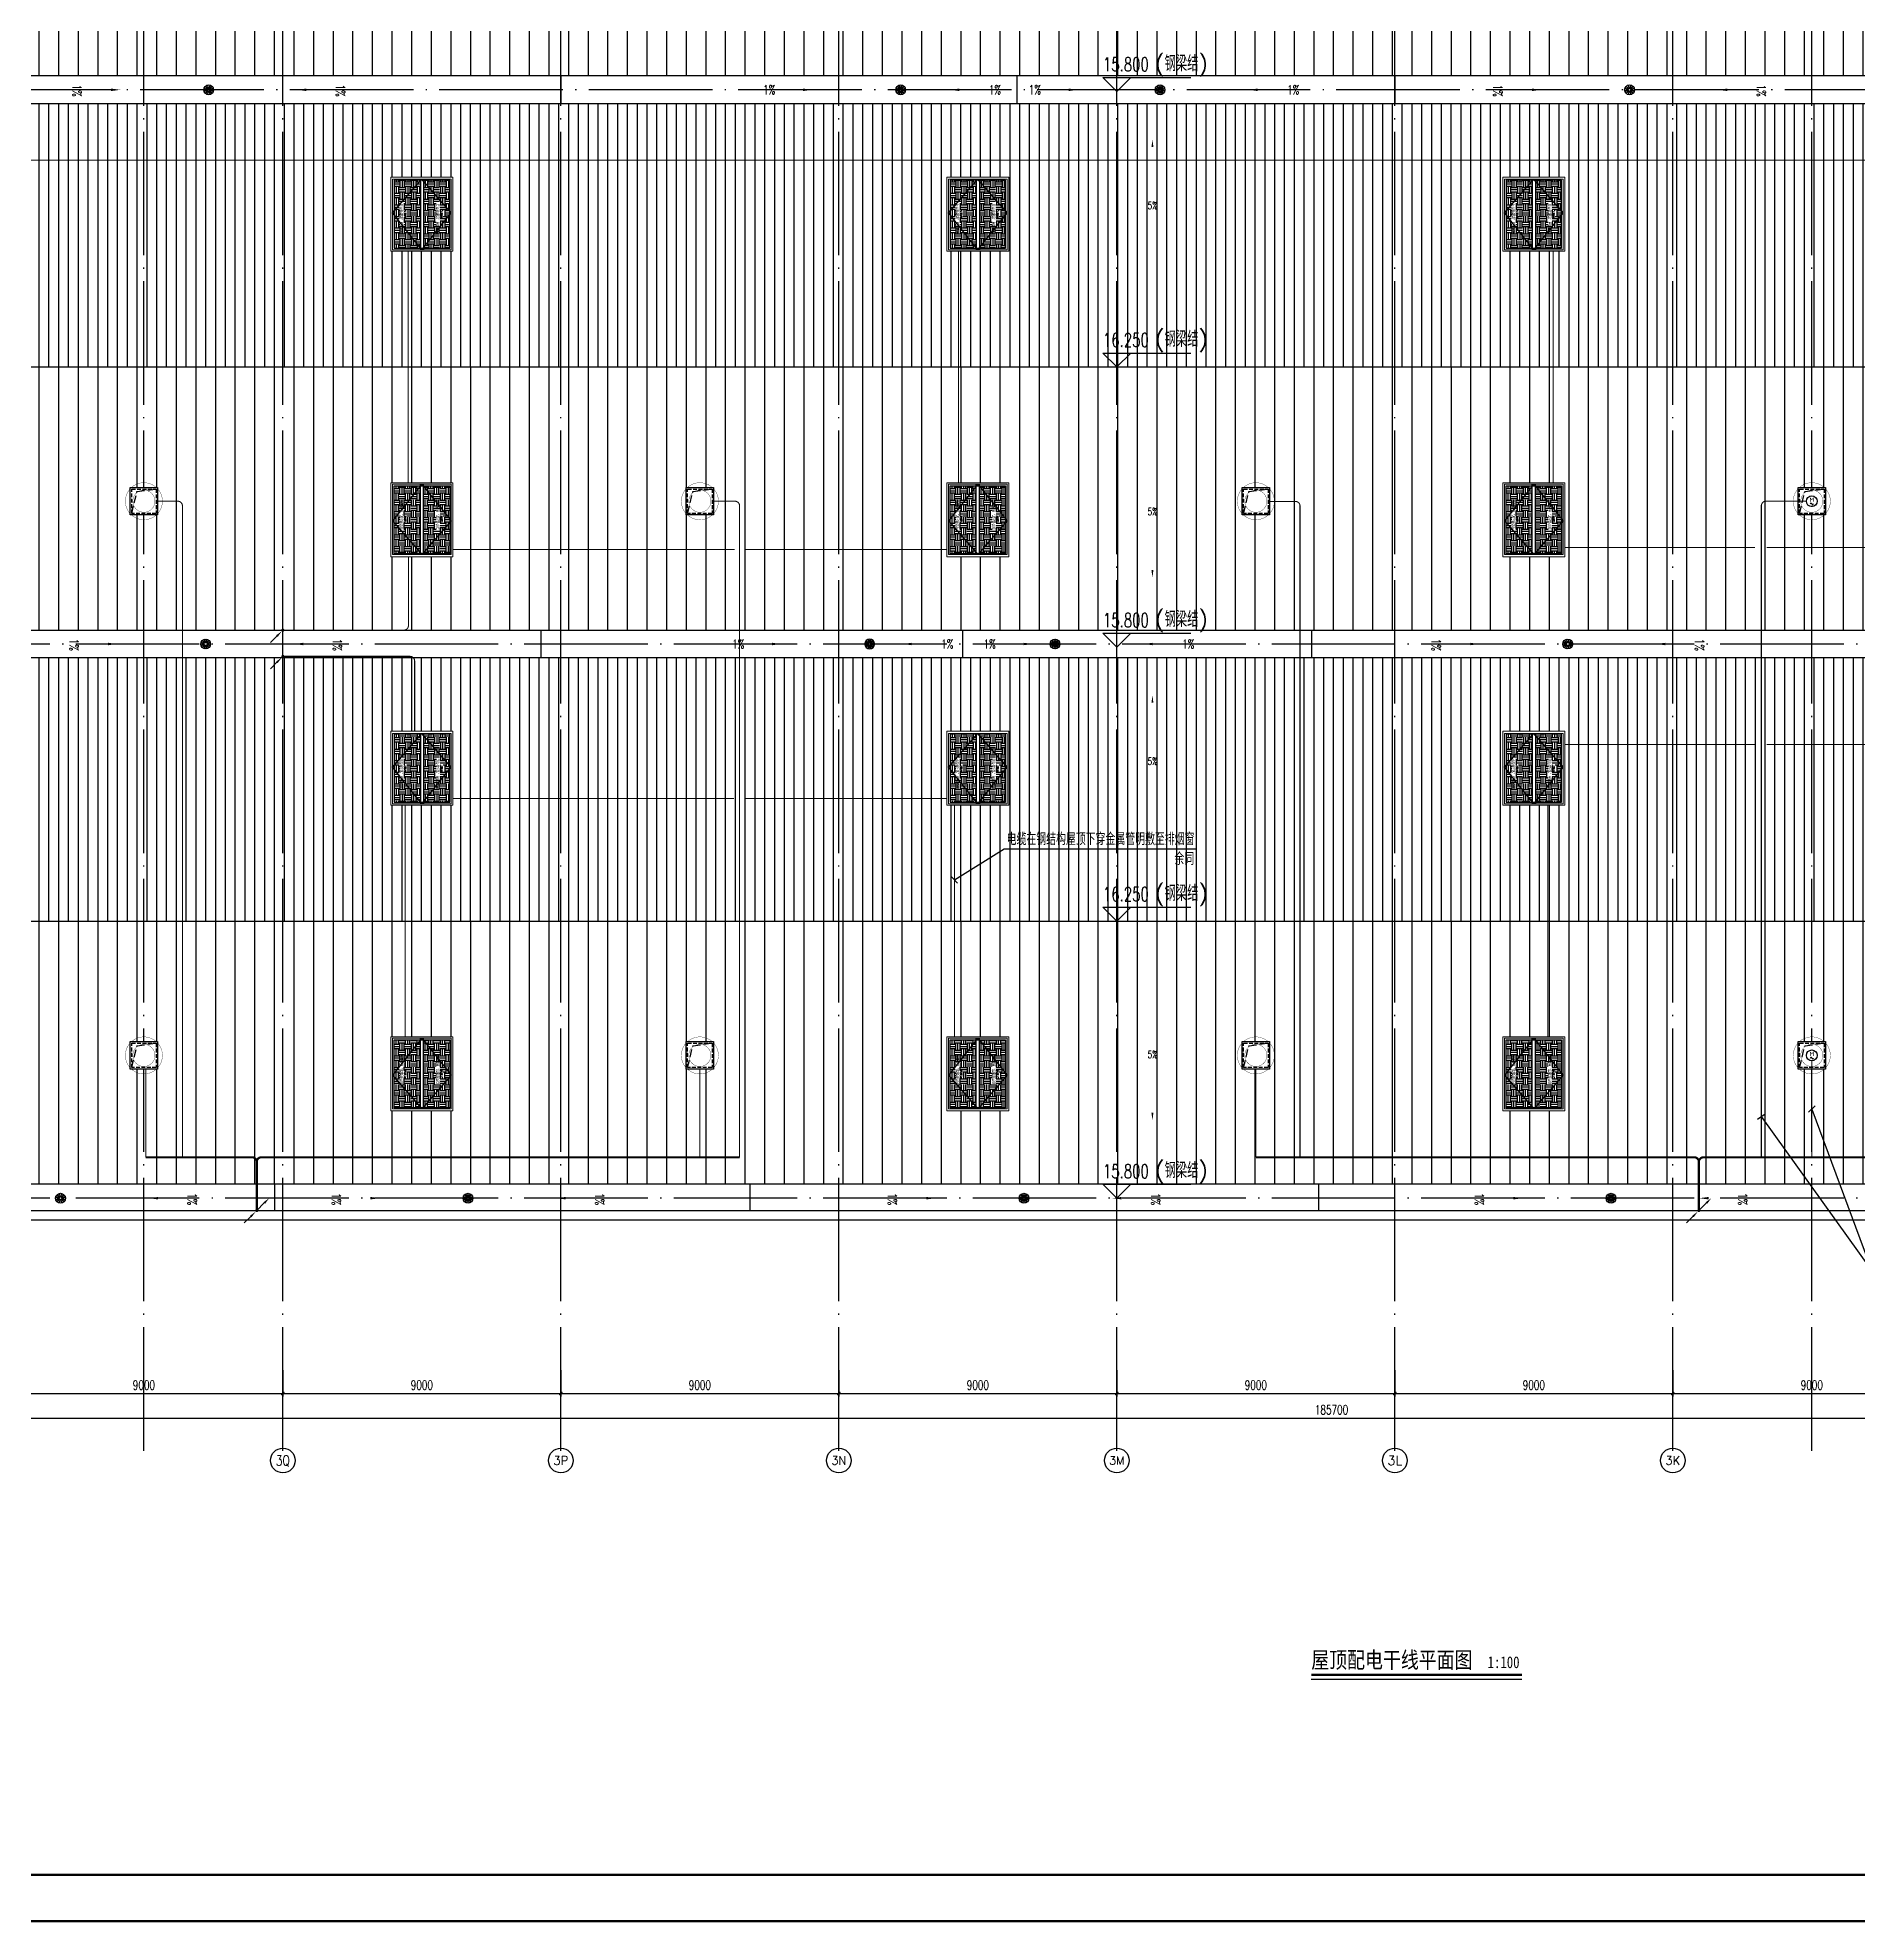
# Model space of a CAD drawing. Extents: x -1396510 to 1250330, y -1892470 to 1623980.
# Drawn here: x 980572 to 1039515, y -1383328 to -1322286 of the extents above; entities that cross this region are included whole.
import ezdxf
from ezdxf.enums import TextEntityAlignment as Align

# ---------------------------------------------------------------- set-up
doc = ezdxf.new("R2010")
doc.units = 0
doc.header["$LTSCALE"] = 1000
doc.header["$MEASUREMENT"] = 0
for name, pattern in [('DASH', [0.35, 0.25, -0.1]), ('DOTE', [2.42, 2, -0.2, 0.02, -0.2]), ('HIDDEN', [9.525, 6.35, -3.175])]:
    doc.linetypes.add(name, pattern=pattern)
doc.layers.get('Defpoints').update_dxf_attribs({"color": 210})
for name, color, linetype in [('0-cxFrame', 155, 'Continuous'), ('A-AXIS-D', 1, 'Continuous'), ('A-AXIS-DOTE', 14, 'DOTE'), ('A-AXIS-SYMB', 3, 'Continuous'), ('A-DRAIN', 142, 'Continuous'), ('A-HATCH-2', 251, 'Continuous'), ('A-LIN-V', 9, 'Continuous'), ('A-SFCE', 30, 'Continuous'), ('A-WINDOW', 140, 'Continuous'), ('AS-COLN', 6, 'Continuous'), ('AS-结构边线层', 200, 'Continuous'), ('DIM-照明', 3, 'Continuous'), ('DIM_SYMB', 3, 'Continuous'), ('EQUIP-动力', 3, 'Continuous'), ('LWIRE', 4, 'Continuous'), ('PUB_TEXT', 7, 'Continuous'), ('SPACE', 7, 'Continuous'), ('SPACE_HATCH', 8, 'Continuous'), ('WIRE-照明', 1, 'Continuous'), ('参考线', 8, 'Continuous'), ('外框', 1, 'HIDDEN'), ('文本', 4, 'Continuous'), ('暖通', 7, 'Continuous'), ('虹吸雨水斗', 6, 'Continuous')]:
    doc.layers.add(name, color=color, linetype=linetype)
doc.layers.add('0-cxText', color=131, linetype='Continuous', lineweight=25)
doc.layers.add('成型线', color=3, linetype='Continuous', lineweight=18)
doc.layers.add('A-云线2', color=3, linetype='Continuous', plot=False)
doc.layers.add('A-加建区域', color=47, linetype='Continuous', plot=False)
doc.styles.add('-宋体', font='', dxfattribs={"width": 0.8})
doc.styles.add('_TCH_AXIS', font='COMPLEX', dxfattribs={"bigfont": 'GBCBIG'})
doc.styles.add('_TCH_DIM', font='SIMPLEX', dxfattribs={"bigfont": 'GBCBIG'})
doc.styles.add('_TCH_DIM_T3', font='SIMPLEX', dxfattribs={"width": 0.705882, "bigfont": 'GBCBIG'})
doc.styles.add('_TCH_SPACE', font='SIMPLEX', dxfattribs={"height": 5, "bigfont": 'GBCBIG'})
doc.styles.add('_TEL_ATTDEF', font='GBENOR', dxfattribs={"width": 0.8, "height": 3, "bigfont": 'GBCBIG'})
doc.styles.add('_TEL_DIM', font='SIMPLEX', dxfattribs={"width": 0.8, "height": 3.5, "bigfont": 'HZTXT'})
doc.styles.add('cx_tuming', font='simhei.ttf')
doc.styles.add('cx_tuqian1', font='')
doc.styles.get("Standard").update_dxf_attribs({"font": 'gbenor.shx', "bigfont": 'gbcbig.shx'})
doc.styles.add('黑体', font='simhei.ttf', dxfattribs={"height": 12})
doc.styles.get('-宋体').set_extended_font_data('SimSun')
doc.styles.get('cx_tuqian1').set_extended_font_data('SimSun')
doc.dimstyles.new('_TCH_ARCH&&100', dxfattribs={"dimtxt": 297.5, "dimasz": 100, "dimexe": 100, "dimexo": 100, "dimgap": 126.25, "dimtad": 1, "dimdec": 0, "dimzin": 0, "dimdsep": 46, "dimtxsty": '_TCH_DIM_T3', "dimblk": 'ARCHTICK', "dimcen": 0.09, "dimclrt": 7, "dimazin": 2, "dimtfac": 1, "dimtdec": 0, "dimtix": 1, "dimtmove": 2, "dimatfit": 3, "dimfxl": 0, "dimtolj": 1, "dimtzin": 0, "dimarcsym": 0})
pattern_1 = [(90, (-187145.8, -620720), (-635, 0), [])]
pattern_2 = [(90, (-187145.8, -620720), (-317.5, 0), [])]
pattern_3 = [(0, (0, 0), (187.5, 187.5), [187.5, -187.5]), (0, (0, 70.31), (187.5, 187.5), [187.5, -187.5]), (0, (0, 140.62), (187.5, 187.5), [187.5, -187.5]), (90, (23.44, 164.06), (-187.5, 187.5), [187.5, -187.5]), (90, (93.75, 164.06), (-187.5, 187.5), [187.5, -187.5]), (90, (164.06, 164.06), (-187.5, 187.5), [187.5, -187.5])]

# ---------------------------------------------------------------- blocks, each defined once
blk = doc.blocks.new('$TelecSys$00000081')
for p, q in [((0.1, 0.1), (0.1, 0.1)), ((-1.15, -1.15), (-0.55, -0.55)), ((-0.1, -0.1), (-0.1, -0.1))]:
    blk.add_line(p, q)
at = {"const_width": 0.142}
blk.add_lwpolyline([(0.07, 0, 1), (-0.07, 0, 1)], format="xyb", close=True, dxfattribs=at)
blk.add_solid([(-0.62, -0.48), (-0.48, -0.62), (-0.1, -0.1)])
at = {"width": 0.8, "flags": 9}
blk.add_attdef('A', (0, 0), '', height=0.00002, rotation=180, dxfattribs=at)
blk = doc.blocks.new('$equip$00002875')
at = {"const_width": 0.0571}
blk.add_lwpolyline([(0, 0.5, -1), (0, -0.5, -1), (0, 0.5, 0.021884)], format="xyb", dxfattribs=at)
blk.add_circle((0, 0), 0.5)
for centre, radius, start, end in [((-0.07, -0.27), 0.0768, 17.2272, 184.2164), ((0.07, -0.23), 0.0769, 197.2591, 5.1179)]:
    blk.add_arc(centre, radius, start, end)
at = {"color": 7, "style": '_TEL_DIM'}
blk.add_attdef('$TEXT$', text='', height=0.4, dxfattribs=at).set_placement((0, 0.14), align=Align.MIDDLE_CENTER)
at = {"color": 7, "style": '_TEL_DIM', "flags": 1}
for tag in ['A', 'REMARK']:
    blk.add_attdef(tag, text='', height=0.00002, dxfattribs=at).set_placement((0, 0), align=Align.MIDDLE_CENTER)
blk = doc.blocks.new('$TelecSys$00000079')
for p, q in [((0.7, 0.7), (0, 0)), ((0.1, 0.1), (0.1, 0.1)), ((-0.1, -0.1), (-0.1, -0.1))]:
    blk.add_line(p, q)
at = {"const_width": 0.142}
blk.add_lwpolyline([(-0.07, 0, 1), (0.07, 0, 1)], format="xyb", close=True, dxfattribs=at)
blk.add_solid([(0.63, 0.77), (0.77, 0.63), (1.15, 1.15)])
at = {"width": 0.8, "flags": 9}
blk.add_attdef('A', (0, 0), '', height=0.00002, dxfattribs=at)
blk = doc.blocks.new('423432')
at = {"layer": 'A-AXIS-SYMB', "color": 8}
for p, q in [((274177, 584820), (273727, 585270)), ((273727, 585270), (276577, 585270)), ((274177, 584820), (274627, 585270))]:
    blk.add_line(p, q, dxfattribs=at)
at = {"layer": 'A-AXIS-SYMB', "color": 7, "style": '_TCH_DIM'}
blk.add_text('(钢梁结)', height=506.4, dxfattribs=at).set_placement((275422, 585470))
at = {"layer": 'A-AXIS-SYMB', "color": 7, "style": '_TCH_DIM', "width": 0.705882}
blk.add_text('15.800', height=446.2, dxfattribs=at).set_placement((273727, 585470))
blk = doc.blocks.new('r43243')
at = {"layer": 'A-AXIS-SYMB', "color": 8}
for p, q in [((274177, 557970), (273727, 558420)), ((273727, 558420), (276577, 558420)), ((274177, 557970), (274627, 558420))]:
    blk.add_line(p, q, dxfattribs=at)
at = {"layer": 'A-AXIS-SYMB', "color": 7, "style": '_TCH_DIM'}
blk.add_text('(钢梁结)', height=506.4, dxfattribs=at).set_placement((275422, 558620))
at = {"layer": 'A-AXIS-SYMB', "color": 7, "style": '_TCH_DIM', "width": 0.705882}
blk.add_text('16.250', height=446.2, dxfattribs=at).set_placement((273727, 558620))
blk = doc.blocks.new('“奔腾”虹吸雨水斗')
at = {"layer": '虹吸雨水斗', "color": 8, "lineweight": 25}
for p, q in [((946944, 86685), (947028, 86658)), ((947028, 86641), (946944, 86614)), ((947032, 86673), (946946, 86692)), ((946946, 86607), (947032, 86625)), ((946982, 86753), (947040, 86688)), ((947040, 86611), (946982, 86546)), ((947052, 86699), (946987, 86758)), ((946987, 86541), (947052, 86600)), ((947048, 86793), (947066, 86707)), ((947066, 86592), (947048, 86506)), ((947082, 86711), (947055, 86795)), ((947055, 86504), (947082, 86587)), ((947125, 86795), (947098, 86711)), ((947098, 86587), (947125, 86504)), ((947114, 86707), (947132, 86793)), ((947132, 86506), (947114, 86592)), ((947194, 86758), (947128, 86699)), ((947128, 86600), (947194, 86541)), ((947140, 86688), (947199, 86753)), ((947199, 86546), (947140, 86611)), ((947234, 86692), (947148, 86673)), ((947148, 86625), (947234, 86607)), ((947152, 86658), (947236, 86685)), ((947236, 86614), (947152, 86641))]:
    blk.add_line(p, q, dxfattribs=at)
for radius in [150, 47.6]:
    blk.add_circle((947090, 86649), radius, dxfattribs=at)
for centre, start, end in [((947025, 86649), 291.63817, 68.36747), ((947034, 86682), 261.63817, 38.36747), ((947034, 86617), 321.63817, 98.36747), ((947057, 86706), 231.63817, 8.36747), ((947057, 86593), 351.63817, 128.36747), ((947090, 86715), 201.63817, 338.36747), ((947090, 86584), 21.63817, 158.36747), ((947123, 86706), 171.63817, 308.36747), ((947123, 86593), 51.63817, 188.36747), ((947147, 86682), 141.63817, 278.36747), ((947147, 86617), 81.63817, 218.36747), ((947155, 86649), 111.63817, 248.36747)]:
    blk.add_arc(centre, 8.82, start, end, dxfattribs=at)
blk = doc.blocks.new('434243')
at = {"layer": '文本', "yscale": 1.061320754715, "zscale": 1.061320754715}
for p, xscale in [((-762421, 492857), 1.061320754715), ((-740021, 492857), 1.061320754715), ((-731621, 492857), 1.061320754715), ((-716421, 492857), 1.061320754715), ((-762521, 474907), 1.061320754715), ((1269312, 474907), -1.061320754715), ((-735021, 474907), 1.061320754715), ((-718421, 474907), 1.061320754715), ((-767221, 456957), 1.061320754715), ((-754027, 456957), 1.061320754715), ((-736027, 456957), 1.061320754715), ((-717021, 456957), 1.061320754715)]:
    blk.add_blockref('“奔腾”虹吸雨水斗', p, dxfattribs=dict(at, xscale=xscale))
blk = doc.blocks.new('w4234233')
at = {"layer": 'A-AXIS-SYMB', "color": 8}
for points in [[(355546, 826830, 0, 0, 0), (355546, 825680, 0, 80, 0), (355546, 825980, 0, 0, 0)], [(355546, 818810, 0, 0, 0), (355546, 819960, 0, 80, 0), (355546, 819660, 0, 0, 0)]]:
    blk.add_lwpolyline(points, format="xyseb", dxfattribs=at)
at = {"layer": 'A-AXIS-SYMB', "color": 7, "style": '_TCH_DIM', "width": 0.705882}
for p in [(355376, 826935), (355376, 818407)]:
    blk.add_text('1%%%', height=297.5, dxfattribs=at).set_placement(p)
blk = doc.blocks.new('44')
blk.add_wipeout([(277496, 745320), (279896, 745320), (279896, 747320), (277496, 747320)]).dxf.layer = '参考线'
at = {"layer": 'SPACE_HATCH'}
h = blk.add_hatch(dxfattribs=at)
h.set_pattern_fill('土壤', color=8, scale=50, style=0)
h.set_pattern_definition(pattern_3)
h.paths.add_polyline_path([(277596, 746370), (279796, 746370), (279796, 747220), (277596, 747220)])
h.paths.add_polyline_path([(278352, 746904), (279057, 746904), (279057, 747034), (278352, 747034)])
h.paths.add_polyline_path([(278591, 746811), (278817, 746811), (278817, 746895), (278591, 746895)])
h = blk.add_hatch(dxfattribs=at)
h.set_pattern_fill('土壤', color=8, scale=50, style=0)
h.set_pattern_definition(pattern_3)
h.paths.add_polyline_path([(277596, 746270), (279796, 746270), (279796, 745420), (277596, 745420)])
h.paths.add_polyline_path([(278352, 745724), (279057, 745724), (279057, 745854), (278352, 745854)])
h.paths.add_polyline_path([(278591, 745631), (278817, 745631), (278817, 745715), (278591, 745715)])
at = {"color": 2}
for p, q in [((277566, 746370), (279851, 746370)), ((277566, 746270), (279851, 746270))]:
    blk.add_line(p, q, dxfattribs=at)
at = {"layer": 'A-SFCE'}
blk.add_lwpolyline([(277596, 747220), (279796, 747220), (279796, 745420), (277596, 745420)], close=True, dxfattribs=at)
at = {"layer": '外框', "color": 8}
for points in [[(279851, 746320), (278658, 747270), (277566, 746320)], [(279851, 746320), (278658, 745370), (277566, 746320)]]:
    blk.add_lwpolyline(points, dxfattribs=at)
at = {"layer": '成型线'}
blk.add_line((279896, 745320), (279896, 747320), dxfattribs=at)
blk.add_lwpolyline([(279896, 745320), (277496, 745320), (277496, 747320), (279896, 747320)], dxfattribs=at)
blk.add_lwpolyline([(279851, 745370), (279851, 747270), (277566, 747270), (277566, 745370)], close=True, dxfattribs=at)
at = {"layer": 'SPACE', "color": 8, "style": '_TCH_SPACE'}
for p in [(278365, 746930), (278365, 745750)]:
    blk.add_text('自然排烟窗，有效面积', height=96.5, dxfattribs=at).set_placement(p)
at = {"layer": 'SPACE', "color": 8, "style": '_TCH_SPACE', "width": 0.705882}
for s, height, p in [('1.87m', 59.5, (278600, 746828)), ('2', 29.8, (278792, 746863)), ('1.87m', 59.5, (278600, 745648)), ('2', 29.8, (278792, 745683))]:
    blk.add_text(s, height=height, dxfattribs=at).set_placement(p)
blk = doc.blocks.new('fengji')
blk.add_wipeout([(-445, 445), (445, 445), (445, -445), (-445, -445)]).dxf.layer = '参考线'
at = {"layer": 'A-HATCH-2', "color": 8, "const_width": 10}
for points in [[(0, -600, -1), (0, 600, -1)], [(0, -600, 1), (0, 600, 1)]]:
    blk.add_lwpolyline(points, format="xyb", dxfattribs=at)
at = {"layer": 'A-HATCH-2', "color": 8, "linetype": 'DASH', "const_width": 10}
for points in [[(0, -358, -1), (0, 358, -1)], [(0, -358, 1), (0, 358, 1)]]:
    blk.add_lwpolyline(points, format="xyb", dxfattribs=at)
at = {"layer": 'AS-COLN', "ltscale": 0.5}
blk.add_lwpolyline([(-445, 445), (445, 445), (445, -445), (-445, -445)], close=True, dxfattribs=at)
at = {"layer": 'AS-COLN', "linetype": 'DASH', "ltscale": 0.5}
blk.add_lwpolyline([(-395, 395), (395, 395), (395, -395), (-395, -395)], close=True, dxfattribs=at)
at = {"layer": 'AS-结构边线层', "color": 8, "linetype": 'DASH'}
blk.add_lwpolyline([(395, 395), (225, -315), (-395, -395)], dxfattribs=at)
blk = doc.blocks.new('_ArchTick')
at = {"color": 0, "linetype": 'ByBlock', "const_width": 0.4}
blk.add_lwpolyline([(-0.5, -0.5), (0.5, 0.5)], dxfattribs=at)
blk = doc.blocks.new('*D5908')
at = {"layer": 'A-AXIS-D', "color": 0, "lineweight": -2, "transparency": 16777216}
for p, q in [((49000, -77370), (49000, -78228)), ((58000, -77370), (58000, -78228)), ((49000, -78128), (58000, -78128))]:
    blk.add_line(p, q, dxfattribs=at)
at = {"layer": 'Defpoints', "color": 0, "transparency": 16777216}
for p in [(49000, -77270), (58000, -77270), (58000, -78128)]:
    blk.add_point(p, dxfattribs=at)
at = {"layer": 'A-AXIS-D', "color": 0, "lineweight": -2, "transparency": 16777216, "xscale": 100, "yscale": 100, "zscale": 100, "rotation": 180}
blk.add_blockref('_ArchTick', (49000, -78128), dxfattribs=at)
at = {"layer": 'A-AXIS-D', "color": 0, "lineweight": -2, "transparency": 16777216, "xscale": 100, "yscale": 100, "zscale": 100}
blk.add_blockref('_ArchTick', (58000, -78128), dxfattribs=at)
at = {"layer": 'A-AXIS-D', "color": 7, "transparency": 16777216, "insert": (53500, -77853), "char_height": 297.5, "attachment_point": 5, "style": '_TCH_DIM_T3'}
blk.add_mtext('\\A1;9000', dxfattribs=at)
blk = doc.blocks.new('*D5909')
at = {"layer": 'A-AXIS-D', "color": 0, "lineweight": -2, "transparency": 16777216}
for p, q in [((58000, -77370), (58000, -78228)), ((67000, -77370), (67000, -78228)), ((58000, -78128), (67000, -78128))]:
    blk.add_line(p, q, dxfattribs=at)
at = {"layer": 'Defpoints', "color": 0, "transparency": 16777216}
for p in [(58000, -77270), (67000, -77270), (67000, -78128)]:
    blk.add_point(p, dxfattribs=at)
at = {"layer": 'A-AXIS-D', "color": 0, "lineweight": -2, "transparency": 16777216, "xscale": 100, "yscale": 100, "zscale": 100, "rotation": 180}
blk.add_blockref('_ArchTick', (58000, -78128), dxfattribs=at)
at = {"layer": 'A-AXIS-D', "color": 0, "lineweight": -2, "transparency": 16777216, "xscale": 100, "yscale": 100, "zscale": 100}
blk.add_blockref('_ArchTick', (67000, -78128), dxfattribs=at)
at = {"layer": 'A-AXIS-D', "color": 7, "transparency": 16777216, "insert": (62500, -77853), "char_height": 297.5, "attachment_point": 5, "style": '_TCH_DIM_T3'}
blk.add_mtext('\\A1;9000', dxfattribs=at)
blk = doc.blocks.new('*D5910')
at = {"layer": 'A-AXIS-D', "color": 0, "lineweight": -2, "transparency": 16777216}
for p, q in [((67000, -77370), (67000, -78228)), ((76000, -77370), (76000, -78228)), ((67000, -78128), (76000, -78128))]:
    blk.add_line(p, q, dxfattribs=at)
at = {"layer": 'Defpoints', "color": 0, "transparency": 16777216}
for p in [(67000, -77270), (76000, -77270), (76000, -78128)]:
    blk.add_point(p, dxfattribs=at)
at = {"layer": 'A-AXIS-D', "color": 0, "lineweight": -2, "transparency": 16777216, "xscale": 100, "yscale": 100, "zscale": 100, "rotation": 180}
blk.add_blockref('_ArchTick', (67000, -78128), dxfattribs=at)
at = {"layer": 'A-AXIS-D', "color": 0, "lineweight": -2, "transparency": 16777216, "xscale": 100, "yscale": 100, "zscale": 100}
blk.add_blockref('_ArchTick', (76000, -78128), dxfattribs=at)
at = {"layer": 'A-AXIS-D', "color": 7, "transparency": 16777216, "insert": (71500, -77853), "char_height": 297.5, "attachment_point": 5, "style": '_TCH_DIM_T3'}
blk.add_mtext('\\A1;9000', dxfattribs=at)
blk = doc.blocks.new('*D5911')
at = {"layer": 'A-AXIS-D', "color": 0, "lineweight": -2, "transparency": 16777216}
for p, q in [((76000, -77370), (76000, -78228)), ((85000, -77370), (85000, -78228)), ((76000, -78128), (85000, -78128))]:
    blk.add_line(p, q, dxfattribs=at)
at = {"layer": 'Defpoints', "color": 0, "transparency": 16777216}
for p in [(76000, -77270), (85000, -77270), (85000, -78128)]:
    blk.add_point(p, dxfattribs=at)
at = {"layer": 'A-AXIS-D', "color": 0, "lineweight": -2, "transparency": 16777216, "xscale": 100, "yscale": 100, "zscale": 100, "rotation": 180}
blk.add_blockref('_ArchTick', (76000, -78128), dxfattribs=at)
at = {"layer": 'A-AXIS-D', "color": 0, "lineweight": -2, "transparency": 16777216, "xscale": 100, "yscale": 100, "zscale": 100}
blk.add_blockref('_ArchTick', (85000, -78128), dxfattribs=at)
at = {"layer": 'A-AXIS-D', "color": 7, "transparency": 16777216, "insert": (80500, -77853), "char_height": 297.5, "attachment_point": 5, "style": '_TCH_DIM_T3'}
blk.add_mtext('\\A1;9000', dxfattribs=at)
blk = doc.blocks.new('*D5912')
at = {"layer": 'A-AXIS-D', "color": 0, "lineweight": -2, "transparency": 16777216}
for p, q in [((85000, -77370), (85000, -78228)), ((94000, -77370), (94000, -78228)), ((85000, -78128), (94000, -78128))]:
    blk.add_line(p, q, dxfattribs=at)
at = {"layer": 'Defpoints', "color": 0, "transparency": 16777216}
for p in [(85000, -77270), (94000, -77270), (94000, -78128)]:
    blk.add_point(p, dxfattribs=at)
at = {"layer": 'A-AXIS-D', "color": 0, "lineweight": -2, "transparency": 16777216, "xscale": 100, "yscale": 100, "zscale": 100, "rotation": 180}
blk.add_blockref('_ArchTick', (85000, -78128), dxfattribs=at)
at = {"layer": 'A-AXIS-D', "color": 0, "lineweight": -2, "transparency": 16777216, "xscale": 100, "yscale": 100, "zscale": 100}
blk.add_blockref('_ArchTick', (94000, -78128), dxfattribs=at)
at = {"layer": 'A-AXIS-D', "color": 7, "transparency": 16777216, "insert": (89500, -77853), "char_height": 297.5, "attachment_point": 5, "style": '_TCH_DIM_T3'}
blk.add_mtext('\\A1;9000', dxfattribs=at)
blk = doc.blocks.new('*D5913')
at = {"layer": 'A-AXIS-D', "color": 0, "lineweight": -2, "transparency": 16777216}
for p, q in [((94000, -77370), (94000, -78228)), ((103000, -77370), (103000, -78228)), ((94000, -78128), (103000, -78128))]:
    blk.add_line(p, q, dxfattribs=at)
at = {"layer": 'Defpoints', "color": 0, "transparency": 16777216}
for p in [(94000, -77270), (103000, -77270), (103000, -78128)]:
    blk.add_point(p, dxfattribs=at)
at = {"layer": 'A-AXIS-D', "color": 0, "lineweight": -2, "transparency": 16777216, "xscale": 100, "yscale": 100, "zscale": 100, "rotation": 180}
blk.add_blockref('_ArchTick', (94000, -78128), dxfattribs=at)
at = {"layer": 'A-AXIS-D', "color": 0, "lineweight": -2, "transparency": 16777216, "xscale": 100, "yscale": 100, "zscale": 100}
blk.add_blockref('_ArchTick', (103000, -78128), dxfattribs=at)
at = {"layer": 'A-AXIS-D', "color": 7, "transparency": 16777216, "insert": (98500, -77853), "char_height": 297.5, "attachment_point": 5, "style": '_TCH_DIM_T3'}
blk.add_mtext('\\A1;9000', dxfattribs=at)
blk = doc.blocks.new('*D5914')
at = {"layer": 'A-AXIS-D', "color": 0, "lineweight": -2, "transparency": 16777216}
for p, q in [((103000, -77370), (103000, -78228)), ((112000, -77370), (112000, -78228)), ((103000, -78128), (112000, -78128))]:
    blk.add_line(p, q, dxfattribs=at)
at = {"layer": 'Defpoints', "color": 0, "transparency": 16777216}
for p in [(103000, -77270), (112000, -77270), (112000, -78128)]:
    blk.add_point(p, dxfattribs=at)
at = {"layer": 'A-AXIS-D', "color": 0, "lineweight": -2, "transparency": 16777216, "xscale": 100, "yscale": 100, "zscale": 100, "rotation": 180}
blk.add_blockref('_ArchTick', (103000, -78128), dxfattribs=at)
at = {"layer": 'A-AXIS-D', "color": 0, "lineweight": -2, "transparency": 16777216, "xscale": 100, "yscale": 100, "zscale": 100}
blk.add_blockref('_ArchTick', (112000, -78128), dxfattribs=at)
at = {"layer": 'A-AXIS-D', "color": 7, "transparency": 16777216, "insert": (107500, -77853), "char_height": 297.5, "attachment_point": 5, "style": '_TCH_DIM_T3'}
blk.add_mtext('\\A1;9000', dxfattribs=at)
blk = doc.blocks.new('*D5931')
at = {"layer": 'A-AXIS-D', "color": 0, "lineweight": -2, "transparency": 16777216}
for p, q in [((-900, -77470), (-900, -79028)), ((184800, -77470), (184800, -79028)), ((-900, -78928), (184800, -78928))]:
    blk.add_line(p, q, dxfattribs=at)
at = {"layer": 'Defpoints', "color": 0, "transparency": 16777216}
for p in [(-900, -77370), (184800, -77370), (184800, -78928)]:
    blk.add_point(p, dxfattribs=at)
at = {"layer": 'A-AXIS-D', "color": 0, "lineweight": -2, "transparency": 16777216, "xscale": 100, "yscale": 100, "zscale": 100, "rotation": 180}
blk.add_blockref('_ArchTick', (-900, -78928), dxfattribs=at)
at = {"layer": 'A-AXIS-D', "color": 0, "lineweight": -2, "transparency": 16777216, "xscale": 100, "yscale": 100, "zscale": 100}
blk.add_blockref('_ArchTick', (184800, -78928), dxfattribs=at)
at = {"layer": 'A-AXIS-D', "color": 7, "transparency": 16777216, "insert": (91950, -78653), "char_height": 297.5, "attachment_point": 5, "style": '_TCH_DIM_T3'}
blk.add_mtext('\\A1;185700', dxfattribs=at)
blk = doc.blocks.new('TK22.A0+2 L(Dragon)')
at = {"layer": '0-cxFrame', "color": 7, "const_width": 0.5}
blk.add_lwpolyline([(0, 0), (-1783, 0), (-1783, 841), (0, 841)], close=True, dxfattribs=at)
at = {"layer": '0-cxFrame', "const_width": 0.5}
blk.add_lwpolyline([(-80, 10), (-1763, 10), (-1763, 831), (-80, 831)], close=True, dxfattribs=at)
at = {"style": '黑体', "flags": 4}
blk.add_attdef('图幅', text='', height=3.3, dxfattribs=at).set_placement((-40, 3), align=Align.RIGHT)
at = {"layer": '0-cxText', "flags": 4}
for tag, height, style, p in [('建设单位', 3.5, 'cx_tuming', (-45, 240)), ('项目名称', 3.5, 'cx_tuming', (-45, 210)), ('子项名称', 3.5, 'cx_tuming', (-45, 180)), ('工程编号', 3.3, 'cx_tuqian1', (-35, 165)), ('图名1', 3.5, 'cx_tuming', (-45, 87)), ('图名2', 3.5, 'cx_tuming', (-45, 79)), ('图名3', 3.5, 'cx_tuming', (-45, 71)), ('出图日期', 3.3, 'cx_tuqian1', (-39, 60)), ('专业', 3.3, 'cx_tuqian1', (-55, 52)), ('图号', 3.3, 'cx_tuqian1', (-55, 44)), ('版次', 3.3, 'cx_tuqian1', (-20, 44))]:
    blk.add_attdef(tag, text='', height=height, dxfattribs=dict(at, style=style)).set_placement(p, align=Align.MIDDLE)
at = {"layer": 'Defpoints', "color": 6, "flags": 4}
for tag, height, style, p in [('tufu', 3.3, '黑体', (-12, 12)), ('dwfname', 4, 'cx_tuqian1', (-80, 3))]:
    blk.add_attdef(tag, text='', height=height, dxfattribs=dict(at, style=style)).set_placement(p, align=Align.RIGHT)
blk = doc.blocks.new('世赫3#厂房屋顶0821')
at = {"layer": 'A-HATCH-2'}
h = blk.add_hatch(dxfattribs=at)
h.set_pattern_fill('ANSI31', color=256, scale=400, angle=45)
h.set_pattern_definition(pattern_1)
h.paths.add_polyline_path([(46734.2, -26925), (179269.9, -26925), (184500, -26925), (184500, -35450), (5954.9, -35450), (8720.9, -26925), (34104.2, -26925)])
h = blk.add_hatch(dxfattribs=at)
h.set_pattern_fill('ANSI31', color=256, scale=200, angle=45)
h.set_pattern_definition(pattern_2)
h.paths.add_polyline_path([(46734.2, -44875), (179269.9, -44875), (184500, -44875), (184500, -36350), (5662.9, -36350), (2896.8, -44875), (13809.1, -44875)])
h = blk.add_hatch(dxfattribs=at)
h.set_pattern_fill('ANSI31', color=256, scale=400, angle=45)
h.set_pattern_definition(pattern_1)
h.paths.add_polyline_path([(46734.2, -44875), (179269.9, -44875), (184500, -44875), (184500, -53400), (-300, -53384.2), (130.8, -53400), (2896.8, -44875), (34104.2, -44875)])
h = blk.add_hatch(dxfattribs=at)
h.set_pattern_fill('ANSI31', color=256, scale=200, angle=45)
h.set_pattern_definition(pattern_2)
h.paths.add_polyline_path([(-300, -55200), (-600, -55200), (-600, -62825), (13809.1, -62825), (46734.2, -62825), (179269.9, -62825), (184500, -62825), (184500, -54300), (-300, -54300)])
h = blk.add_hatch(dxfattribs=at)
h.set_pattern_fill('ANSI31', color=256, scale=400, angle=45)
h.set_pattern_definition(pattern_1)
h.paths.add_polyline_path([(46734.2, -62825), (179269.9, -62825), (184500, -62825), (184500, -71350), (-600, -71350), (-600, -62825), (34104.2, -62825)])
at = {"layer": 'A-AXIS-D'}
for centre in [(58000, -80296), (67000, -80296), (76000, -80296), (85000, -80296), (94000, -80296), (103000, -80296)]:
    blk.add_circle(centre, 400, dxfattribs=at)
at = {"layer": 'A-AXIS-DOTE', "color": 8, "ltscale": 2}
for p, q in [((53500, -79980), (53500, 5640)), ((58000, -79980), (58000, 5640)), ((67000, -79980), (67000, 5640)), ((76000, -79980), (76000, 5640)), ((85000, -79980), (85000, 5640)), ((94000, -79980), (94000, 5640)), ((103000, -79980), (103000, 5640)), ((107500, -79980), (107500, 5640)), ((192904.2, -35900), (-5155.8, -35900)), ((190814.2, -53850), (-5155.8, -53850)), ((190814.2, -71800), (-5155.8, -71800))]:
    blk.add_line(p, q, dxfattribs=at)
at = {"layer": 'A-AXIS-SYMB', "color": 8}
for points in [[(73990, -35900, 0, 0, 0), (75140, -35900, 0, 80, 0), (74840, -35900, 0, 0, 0)], [(80750, -35900, 0, 0, 0), (79600, -35900, 0, 80, 0), (79900, -35900, 0, 0, 0)], [(82590, -35900, 0, 0, 0), (83740, -35900, 0, 80, 0), (83440, -35900, 0, 0, 0)], [(90410, -35900, 0, 0, 0), (89260, -35900, 0, 80, 0), (89560, -35900, 0, 0, 0)], [(86152.6, -39445, 0, 0, 0), (86152.6, -37515, 0, 64, 0), (86152.6, -37755, 0, 0, 0)], [(86152.6, -49765, 0, 0, 0), (86152.6, -51695, 0, 64, 0), (86152.6, -51455, 0, 0, 0)], [(72990, -53850, 0, 0, 0), (74140, -53850, 0, 80, 0), (73840, -53850, 0, 0, 0)], [(79210, -53850, 0, 0, 0), (78060, -53850, 0, 80, 0), (78360, -53850, 0, 0, 0)], [(81130, -53850, 0, 0, 0), (82280, -53850, 0, 80, 0), (81980, -53850, 0, 0, 0)], [(87010, -53850, 0, 0, 0), (85860, -53850, 0, 80, 0), (86160, -53850, 0, 0, 0)], [(86152.6, -57445, 0, 0, 0), (86152.6, -55515, 0, 64, 0), (86152.6, -55755, 0, 0, 0)], [(86152.6, -67345, 0, 0, 0), (86152.6, -69275, 0, 64, 0), (86152.6, -69035, 0, 0, 0)]]:
    blk.add_lwpolyline(points, format="xyseb", dxfattribs=at)
at = {"layer": 'A-DRAIN'}
for p, q in [((66360, -54300), (66360, -53400)), ((80010, -54300), (80010, -53400)), ((91310, -54300), (91310, -53400)), ((107500, -54300), (107500, -53400)), ((57734.2, -72200.1), (57734.2, -71350)), ((73124.2, -72200.1), (73124.2, -71350)), ((91544.2, -72200.1), (91544.2, -71350))]:
    blk.add_line(p, q, dxfattribs=at)
for points in [[(67000, -35450), (67000, -36350)], [(81764.2, -35450), (81764.2, -36350)], [(94000, -35450), (94000, -36350)]]:
    blk.add_lwpolyline(points, dxfattribs=at)
at = {"layer": 'A-LIN-V'}
for points in [[(184500, -35450), (5954.9, -35450)], [(5662.9, -36350), (130.8, -53400), (184500, -53400)], [(184500, -36350), (5662.9, -36350)], [(184500, -54300), (-300, -54300)], [(184500, -71350), (-600, -71350)]]:
    blk.add_lwpolyline(points, dxfattribs=at)
at = {"layer": 'A-SFCE'}
for points in [[(-600, -56150), (-600, -72200.1), (184500, -72200.1), (184500, 399.9), (16851, 400), (-600, -53384.2), (-600, -54050), (-300, -54050)], [(2160.9, -44875), (184500, -44875)], [(-300, -55850), (-900, -55850), (-900, -72500.1), (184800, -72500.1)], [(-600, -62825), (184500, -62825)]]:
    blk.add_lwpolyline(points, dxfattribs=at)
at = {"layer": 'A-WINDOW', "color": 8}
for name, p in [('423432', (-189177.4, -620770)), ('r43243', (-189177.4, -602845)), ('423432', (-189177.4, -638770)), ('r43243', (-189177.4, -620795)), ('423432', (-189177.4, -656620))]:
    blk.add_blockref(name, p, dxfattribs=at)
at = {"layer": 'A-加建区域', "color": 8, "rotation": 270}
for p in [(-767220, 319645.8), (-721220, 319645.8), (-767320, 301695.8), (-723220, 301695.8), (-772020, 283745.8), (-758826.2, 283745.8), (-740826.2, 283745.8), (-721820, 283745.8)]:
    blk.add_blockref('w4234233', p, dxfattribs=at)
at = {"layer": '虹吸雨水斗'}
blk.add_blockref('434243', (-187145.8, -620720), dxfattribs=at)
at = {"layer": 'A-AXIS-D', "color": 7, "style": '_TCH_AXIS', "width": 0.807692}
blk.add_text('3Q', height=333.94, dxfattribs=at).set_placement((57775.2, -80463), (58224.8, -80463), align=Align.FIT)
at = {"layer": 'A-AXIS-D', "color": 7, "style": '_TCH_AXIS'}
for s, height, p, p2 in [('3P', 282.17, (66758.1, -80437.1), (67241.9, -80437.1)), ('3N', 270.86, (75754.9, -80431.5), (76245.1, -80431.5)), ('3M', 260.31, (84752.1, -80426.2), (85247.9, -80426.2)), ('3L', 294.28, (93761.8, -80443.2), (94238.2, -80443.2)), ('3K', 270.86, (102754.9, -80431.5), (103245.1, -80431.5))]:
    blk.add_text(s, height=height, dxfattribs=at).set_placement(p, p2, align=Align.FIT)
at = {"layer": 'A-AXIS-SYMB', "color": 7, "style": '_TCH_DIM', "width": 0.705882}
for s, height, p in [('1%%%', 297.5, (73545, -36048.8)), ('1%%%', 297.5, (80855, -36048.8)), ('1%%%', 297.5, (82145, -36048.8)), ('1%%%', 297.5, (90515, -36048.8)), ('5%', 238, (86000.6, -39767)), ('5%', 238, (86000.6, -49681)), ('1%%%', 297.5, (72545, -53998.8)), ('1%%%', 297.5, (79315, -53998.8)), ('1%%%', 297.5, (80685, -53998.8)), ('1%%%', 297.5, (87115, -53998.8)), ('5%', 238, (86000.6, -57767)), ('5%', 238, (86000.6, -67261))]:
    blk.add_text(s, height=height, dxfattribs=at).set_placement(p)
at = {"layer": 'A-AXIS-D'}
for base, p1, p2, picture, middle in [((184800, -78927.8), (-900, -77369.8), (184800, -77369.8), '*D5931', (91950, -78652.8)), ((58000, -78127.8), (49000, -77269.8), (58000, -77269.8), '*D5908', (53500, -77852.8)), ((67000, -78127.8), (58000, -77269.8), (67000, -77269.8), '*D5909', (62500, -77852.8)), ((76000, -78127.8), (67000, -77269.8), (76000, -77269.8), '*D5910', (71500, -77852.8)), ((85000, -78127.8), (76000, -77269.8), (85000, -77269.8), '*D5911', (80500, -77852.8)), ((94000, -78127.8), (85000, -77269.8), (94000, -77269.8), '*D5912', (89500, -77852.8)), ((103000, -78127.8), (94000, -77269.8), (103000, -77269.8), '*D5913', (98500, -77852.8)), ((112000, -78127.8), (103000, -77269.8), (112000, -77269.8), '*D5914', (107500, -77852.8))]:
    dim = blk.add_linear_dim(base=base, p1=p1, p2=p2, angle=0, dimstyle='_TCH_ARCH&&100', dxfattribs=at)
    dim.commit()
    dim.dimension.update_dxf_attribs({"geometry": picture, "text_midpoint": middle, "dimtype": 161})
at = {"layer": 'A-LIN-V', "xscale": -1, "rotation": 90}
for p in [(808820.1, 238770.8), (826820.1, 238770.8), (844820.1, 238770.8), (808820.1, 220820.8), (826820.1, 220820.8), (844820.1, 220820.8)]:
    blk.add_blockref('44', p, dxfattribs=at)
at = {"layer": 'A-LIN-V', "rotation": 90}
for p in [(808820.1, -328520.9), (826820.1, -328520.9), (844820.1, -328520.9), (808820.1, -346470.9), (826820.1, -346470.9), (844820.1, -346470.9)]:
    blk.add_blockref('44', p, dxfattribs=at)
at = {"layer": '暖通', "rotation": 180}
for p in [(53500, -49225.1), (71500, -49225.1), (89500, -49225.1), (107500, -49225.1), (53500, -67175.1), (71500, -67175.1), (89500, -67175.1), (107500, -67175.1)]:
    blk.add_blockref('fengji', p, dxfattribs=at)

msp = doc.modelspace()

# ---------------------------------------------------------------- linework, layer by layer
at = {"layer": 'DIM_SYMB', "const_width": 70}
msp.add_lwpolyline([(1021804.8, -1375310), (1028623.9, -1375310)], dxfattribs=at)
at = {"layer": 'DIM_SYMB'}
msp.add_lwpolyline([(1021804.8, -1375450), (1028623.9, -1375450)], dxfattribs=at)
at = {"layer": 'WIRE-照明', "linetype": 'Continuous'}
for points, const_width in [([(992570, -1336699), (992570, -1329199)], 35), ([(1010380, -1336699), (1010380, -1329199)], 35), ([(984185, -1337299), (985107, -1337299)], 35), ([(1002185, -1337299), (1003145.9, -1337299)], 35), ([(1020185, -1337305.5), (1021291, -1337305.5)], 35), ([(985257, -1358549.2), (985257, -1337449)], 35), ([(1003295.9, -1358549.2), (1003295.9, -1337449)], 35), ([(1021441, -1358549.2), (1021441, -1337455.5)], 35), ([(992575.8, -1341324), (992575.8, -1339099)], 35), ([(1010010.1, -1338860), (1003450, -1338860)], 35), ([(992425.8, -1341474), (988510, -1341474)], 35), ([(992625.8, -1342324), (988510, -1342324)], 35), ([(992775.8, -1344749), (992775.8, -1342474)], 35), ([(1030010.1, -1345180), (1036170, -1345180)], 35), ([(1036550, -1345180), (1046010.1, -1345180)], 35), ([(992470, -1354649), (992470, -1347149)], 35), ([(994010.1, -1346930), (1003115.1, -1346930)], 35), ([(1010250, -1354649), (1010250, -1347149)], 35), ([(1029464.2, -1354649), (1029464.2, -1347149)], 35), ([(984070, -1358549.2), (984070, -1355424)], 35), ([(1002010, -1358549.2), (1002010, -1355424)], 35), ([(1020010, -1358549.2), (1020010, -1355424)], 35), ([(987664.2, -1360274), (987664.2, -1358699.2)], 70), ([(987814.2, -1358549.2), (1003295.9, -1358549.2)], 70), ([(1034204.2, -1358549.2), (1020010, -1358549.2)], 70), ([(1034354.2, -1360274), (1034354.2, -1358699.2)], 70), ([(1034504.2, -1358549.2), (1056010, -1358549.2)], 70)]:
    msp.add_lwpolyline(points, dxfattribs=dict(at, const_width=const_width))
for points, const_width in [([(985257, -1337449, 0.4142136), (985107, -1337299)], 35), ([(1003295.9, -1337449, 0.4142136), (1003145.9, -1337299)], 35), ([(1021441, -1337455.5, 0.4142136), (1021291, -1337305.5)], 35), ([(992575.8, -1341324, -0.4142136), (992425.8, -1341474)], 35), ([(992625.8, -1342324, -0.4142136), (992775.8, -1342474)], 35), ([(987814.2, -1358549.2, 0.4142136), (987664.2, -1358699.2)], 70), ([(1034204.2, -1358549.2, -0.4142136), (1034354.2, -1358699.2)], 70), ([(1034504.2, -1358549.2, 0.4142136), (1034354.2, -1358699.2)], 70)]:
    msp.add_lwpolyline(points, format="xyb", dxfattribs=dict(at, const_width=const_width))

# ---------------------------------------------------------------- block references
at = {"layer": 'EQUIP-动力'}
ref = msp.add_blockref('$equip$00002875', (984010, -1337299), dxfattribs=dict(at, xscale=350, yscale=350, zscale=350))
ref.add_attrib('$TEXT$', 'M', dxfattribs={"layer": '0', "color": 7, "height": 140, "style": '_TEL_ATTDEF'}).set_placement((984010.4, -1337251), align=Align.MIDDLE_CENTER)
ref = msp.add_blockref('$equip$00002875', (1002010, -1337299), dxfattribs=dict(at, xscale=350, yscale=350, zscale=350))
ref.add_attrib('$TEXT$', 'M', dxfattribs={"layer": '0', "color": 7, "height": 140, "style": '_TEL_ATTDEF'}).set_placement((1002010.4, -1337251), align=Align.MIDDLE_CENTER)
ref = msp.add_blockref('$equip$00002875', (1020010, -1337305.5), dxfattribs=dict(at, xscale=350, yscale=350, zscale=350))
ref.add_attrib('$TEXT$', 'M', dxfattribs={"layer": '0', "color": 7, "height": 140, "style": '_TEL_ATTDEF'}).set_placement((1020010.4, -1337257.5), align=Align.MIDDLE_CENTER)
ref = msp.add_blockref('$equip$00002875', (984070, -1355249), dxfattribs=dict(at, xscale=350, yscale=350, zscale=350))
ref.add_attrib('$TEXT$', 'M', dxfattribs={"layer": '0', "color": 7, "height": 140, "style": '_TEL_ATTDEF'}).set_placement((984070.4, -1355201), align=Align.MIDDLE_CENTER)
ref = msp.add_blockref('$equip$00002875', (1002010, -1355249), dxfattribs=dict(at, xscale=350, yscale=350, zscale=350))
ref.add_attrib('$TEXT$', 'M', dxfattribs={"layer": '0', "color": 7, "height": 140, "style": '_TEL_ATTDEF'}).set_placement((1002010.4, -1355201), align=Align.MIDDLE_CENTER)
ref = msp.add_blockref('$equip$00002875', (1020010, -1355249), dxfattribs=dict(at, xscale=350, yscale=350, zscale=350))
ref.add_attrib('$TEXT$', 'M', dxfattribs={"layer": '0', "color": 7, "height": 140, "style": '_TEL_ATTDEF'}).set_placement((1020010.4, -1355201), align=Align.MIDDLE_CENTER)
at = {"layer": 'LWIRE', "xscale": 350, "yscale": 350, "zscale": 350}
for name, p in [('$TelecSys$00000081', (988510, -1341474)), ('$TelecSys$00000081', (988510, -1342324)), ('$TelecSys$00000081', (988510, -1342324)), ('$TelecSys$00000079', (987664.2, -1360274)), ('$TelecSys$00000079', (1034354.2, -1360274)), ('$TelecSys$00000081', (987664.2, -1360274)), ('$TelecSys$00000081', (1034354.2, -1360274))]:
    msp.add_blockref(name, p, dxfattribs=at)

# ---------------------------------------------------------------- texts
at = {"layer": 'PUB_TEXT', "style": '-宋体', "width": 0.8}
for s, height, p in [('屋顶配电干线平面图', 531.65, (1021804.8, -1375093.2)), ('1:100', 379.75, (1027514.6, -1375093.2))]:
    msp.add_text(s, height=height, dxfattribs=at).set_placement(p)

# ---------------------------------------------------------------- next in the draw order: block references
at = {"layer": 'A-云线2'}
msp.add_blockref('世赫3#厂房屋顶0821', (930510, -1288074), dxfattribs=at)

# ---------------------------------------------------------------- next in the draw order: linework, layer by layer
at = {"layer": 'DIM-照明'}
for p, q in [((1010250, -1349560), (1011860, -1348560)), ((1011860, -1348560), (1018060, -1348560)), ((1010356.1, -1349666.1), (1010143.9, -1349453.9)), ((1038116, -1356880.5), (1037903.9, -1357092.7)), ((1036253, -1357317.2), (1036497, -1357142.8)), ((1036375, -1357230), (1039950, -1362230)), ((1038010, -1356986.6), (1039950, -1362230))]:
    msp.add_line(p, q, dxfattribs=at)
at = {"layer": 'WIRE-照明', "linetype": 'Continuous'}
for points, const_width in [([(937370, -1326250), (1114860, -1326250)], 35), ([(1029640, -1336699), (1029640, -1329199)], 35), ([(1036525, -1337299), (1037835, -1337299)], 35), ([(1036375, -1358549.2), (1036375, -1337449)], 35), ([(1003132.1, -1338860), (994010.1, -1338860)], 35), ([(1030010.1, -1338800), (1036170, -1338800)], 35), ([(1036550, -1338800), (1046010.1, -1338800)], 35), ([(1003450, -1346930), (1010010.1, -1346930)], 35), ([(1038010, -1358549.2), (1038010, -1355424)], 35), ([(987514.2, -1358549.2), (984070, -1358549.2)], 70)]:
    msp.add_lwpolyline(points, dxfattribs=dict(at, const_width=const_width))
for points, const_width in [([(1036525, -1337299, 0.4142136), (1036375, -1337449)], 35), ([(987514.2, -1358549.2, -0.4142136), (987664.2, -1358699.2)], 70)]:
    msp.add_lwpolyline(points, format="xyb", dxfattribs=dict(at, const_width=const_width))

# ---------------------------------------------------------------- next in the draw order: block references
at = {"layer": '0-cxFrame', "xscale": 150, "yscale": 150, "zscale": 150}
msp.add_blockref('TK22.A0+2 L(Dragon)', (1167260.4, -1383290), dxfattribs=at)
at = {"layer": 'EQUIP-动力'}
ref = msp.add_blockref('$equip$00002875', (1038010, -1337299), dxfattribs=dict(at, xscale=350, yscale=350, zscale=350))
ref.add_attrib('$TEXT$', 'M', dxfattribs={"layer": '0', "color": 7, "height": 140, "style": '_TEL_ATTDEF'}).set_placement((1038010.4, -1337251), align=Align.MIDDLE_CENTER)
ref = msp.add_blockref('$equip$00002875', (1038010, -1355249), dxfattribs=dict(at, xscale=350, yscale=350, zscale=350))
ref.add_attrib('$TEXT$', 'M', dxfattribs={"layer": '0', "color": 7, "height": 140, "style": '_TEL_ATTDEF'}).set_placement((1038010.3, -1355201), align=Align.MIDDLE_CENTER)

# ---------------------------------------------------------------- next in the draw order: texts
at = {"layer": 'DIM-照明', "color": 7, "style": '_TEL_DIM', "width": 0.8}
for s, p in [('电缆在钢结构屋顶下穿金属管明敷至排烟窗', (1011943.1, -1348440)), ('余同', (1017375.6, -1349080))]:
    msp.add_text(s, height=400, dxfattribs=at).set_placement(p)

doc.saveas('drawing.dxf')
